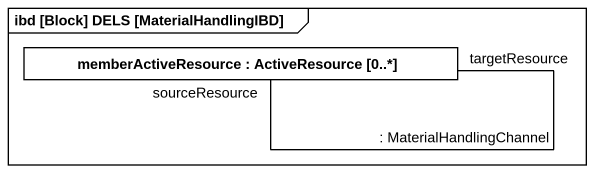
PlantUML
@startuml
mainframe ibd [Block] DELS [MaterialHandlingIBD]
rectangle "memberActiveResource : ActiveResource [0..*]" as memberActiveResource #FFFFFF
memberActiveResource "sourceResource" -- "targetResource" memberActiveResource : : MaterialHandlingChannel
@enduml
